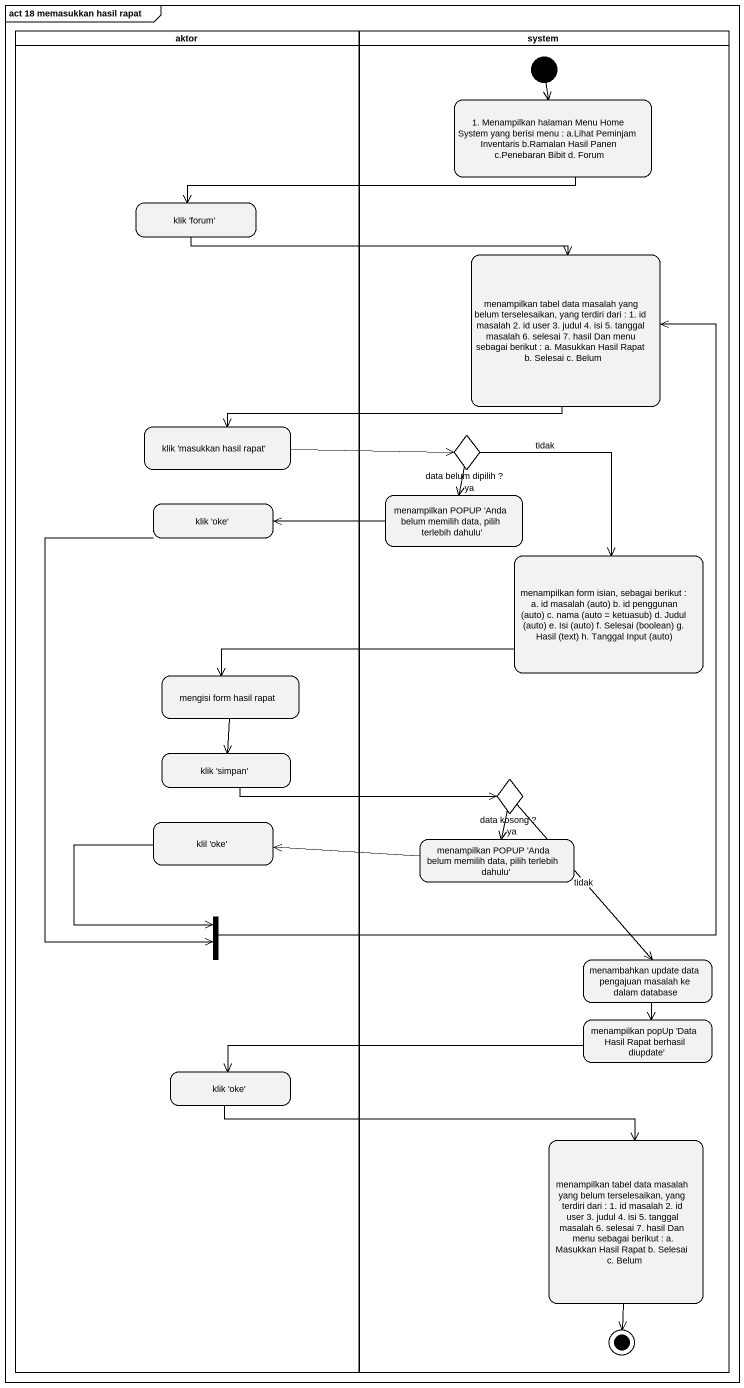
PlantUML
@startuml
mainframe act 18 memasukkan hasil rapat
hide empty description
state aktor <<partition>> {
  state "klik 'forum'" as klik_forum
  state "klik 'masukkan hasil rapat'" as klik_masukkan_hasil_rapat
  state "klik 'oke'" as klik_oke
  state "mengisi form hasil rapat" as mengisi_form_hasil_rapat
  state "klik 'simpan'" as klik_simpan
  state "klil 'oke'" as klil_oke
  state fork1 <<join>>
  state "klik 'oke'" as klik_oke_2
}
state system <<partition>> {
  state "1. Menampilkan halaman Menu Home System yang berisi menu : a.Lihat Peminjam Inventaris b.Ramalan Hasil Panen c.Penebaran Bibit d. Forum" as s1_Menampilkan_halaman_Menu
  state "menampilkan tabel data masalah yang belum terselesaikan, yang terdiri dari : 1. id masalah 2. id user 3. judul 4. isi 5. tanggal masalah 6. selesai 7. hasil Dan menu sebagai berikut : a. Masukkan Hasil Rapat b. Selesai c. Belum" as menampilkan_tabel_data
  state "data belum dipilih ?" as data_belum_dipilih <<choice>>
  state "menampilkan POPUP 'Anda belum memilih data, pilih terlebih dahulu'" as menampilkan_POPUP_Anda
  state "menampilkan form isian, sebagai berikut : a. id masalah (auto) b. id penggunan (auto) c. nama (auto = ketuasub) d. Judul (auto) e. Isi (auto) f. Selesai (boolean) g. Hasil (text) h. Tanggal Input (auto)" as menampilkan_form_isian
  state "data kosong ?" as data_kosong <<choice>>
  state "menampilkan POPUP 'Anda belum memilih data, pilih terlebih dahulu'" as menampilkan_POPUP_Anda_2
  state "menambahkan update data pengajuan masalah ke dalam database" as menambahkan_update_data
  state "menampilkan popUp 'Data Hasil Rapat berhasil diupdate'" as menampilkan_popUp_Data
  state "menampilkan tabel data masalah yang belum terselesaikan, yang terdiri dari : 1. id masalah 2. id user 3. judul 4. isi 5. tanggal masalah 6. selesai 7. hasil Dan menu sebagai berikut : a. Masukkan Hasil Rapat b. Selesai c. Belum" as menampilkan_tabel_data_2
  [*] --> s1_Menampilkan_halaman_Menu
  menampilkan_tabel_data_2 --> [*]
}
s1_Menampilkan_halaman_Menu -left-> klik_forum
klik_forum -right-> menampilkan_tabel_data
menampilkan_tabel_data -left-> klik_masukkan_hasil_rapat
klik_masukkan_hasil_rapat -right-> data_belum_dipilih
data_belum_dipilih --> menampilkan_POPUP_Anda : ya
data_belum_dipilih --> menampilkan_form_isian : tidak
menampilkan_POPUP_Anda -left-> klik_oke
klik_oke --> fork1
menampilkan_form_isian -left-> mengisi_form_hasil_rapat
mengisi_form_hasil_rapat --> klik_simpan
klik_simpan -right-> data_kosong
data_kosong --> menampilkan_POPUP_Anda_2 : ya
data_kosong --> menambahkan_update_data : tidak
klil_oke --> fork1
menampilkan_POPUP_Anda_2 -left-> klil_oke
fork1 -up-> menampilkan_tabel_data
menambahkan_update_data --> menampilkan_popUp_Data
menampilkan_popUp_Data -left-> klik_oke_2
klik_oke_2 -right-> menampilkan_tabel_data_2
@enduml
